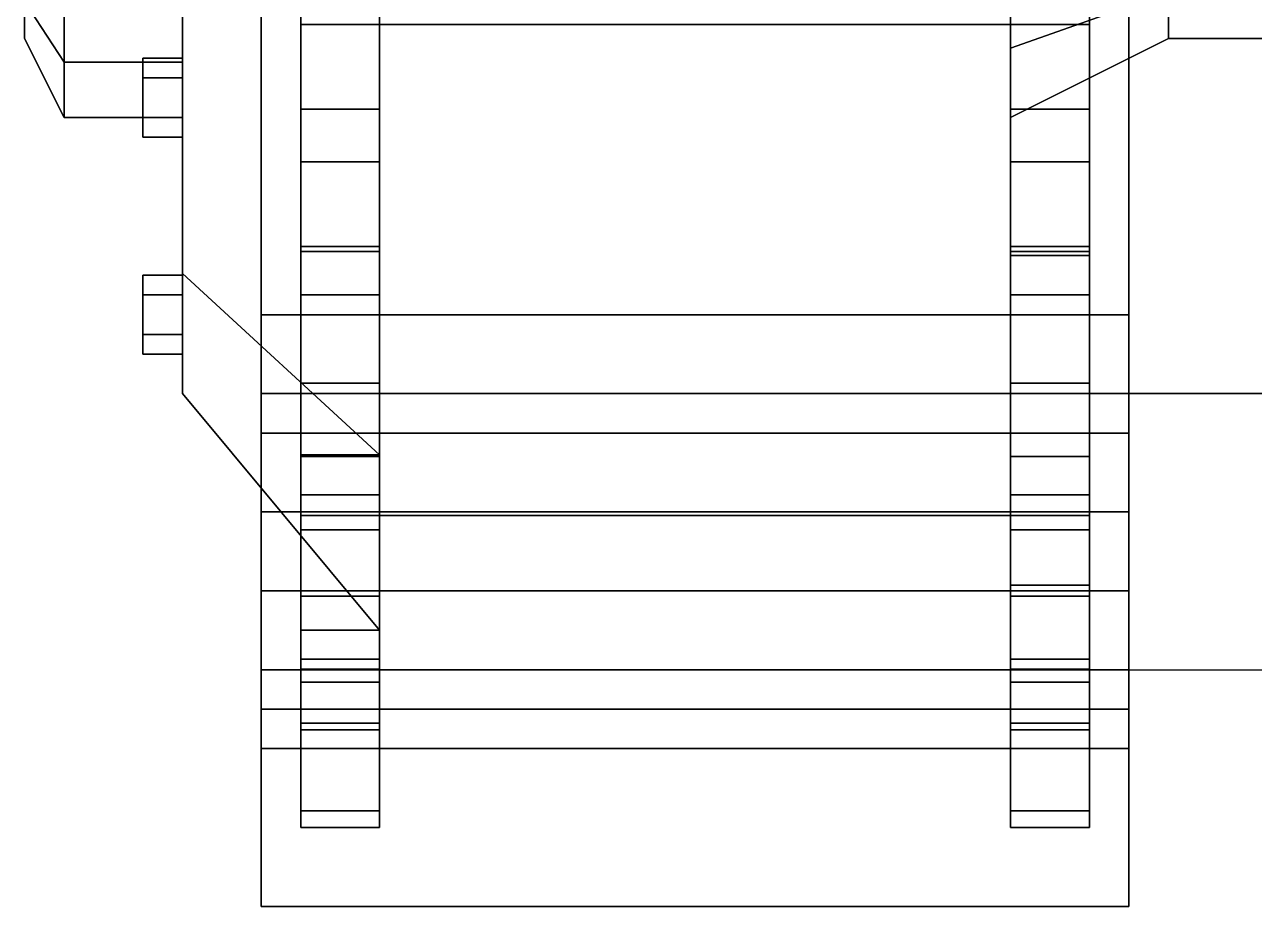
# Model space of a CAD drawing. Header units: millimetres. Extents: x -0.8 to 1, y -2.1 to 9.2.
# Drawn here: x -0.82 to -0.5082, y -2.06 to -1.8365 of the extents above; entities that cross this region are included whole.
import ezdxf

# ---------------------------------------------------------------- set-up
doc = ezdxf.new("R2010")
doc.units = ezdxf.units.MM
for name, color, linetype in [('fenders', 6, 'Continuous'), ('tracks', 3, 'Continuous'), ('wheels', 2, 'Continuous')]:
    doc.layers.add(name, color=color, linetype=linetype)

msp = doc.modelspace()

# ---------------------------------------------------------------- linework, layer by layer
for points in [[(-0.57, -1.8, 0.56), (-0.57, -1.84243, 0.54243), (-0.53, -1.82828, 0.52828), (-0.53, -1.8, 0.54)], [(-0.57, -1.84243, 0.45757), (-0.57, -1.8, 0.44), (-0.53, -1.8, 0.46), (-0.53, -1.82828, 0.47172)], [(-0.57, -1.84243, 0.54243), (-0.57, -1.86, 0.5), (-0.53, -1.84, 0.5), (-0.53, -1.82828, 0.52828)], [(-0.57, -1.86, 0.5), (-0.57, -1.84243, 0.45757), (-0.53, -1.82828, 0.47172), (-0.53, -1.84, 0.5)], [(-0.53, -1.82828, 0.52828), (-0.53, -1.84, 0.5), (-0.19, -1.84, 0.5), (-0.19, -1.82828, 0.52828)], [(-0.53, -1.84, 0.5), (-0.53, -1.82828, 0.47172), (-0.19, -1.82828, 0.47172), (-0.19, -1.84, 0.5)]]:
    msp.add_3dface(points)
at = {"layer": 'fenders'}
for points in [[(-0.76, -1.81, 0.75), (-0.76, -1.93, 0.74), (-0.76, -1.93, 0.77), (-0.76, -1.81, 0.78)], [(-0.76, -1.81, 0.78), (-0.76, -1.93, 0.77), (-0.5, -1.93, 0.77), (-0.5, -1.81, 0.78)], [(-0.76, -1.93, 0.77), (-0.76, -2, 0.72), (-0.5, -2, 0.72), (-0.5, -1.93, 0.77)], [(-0.76, -1.93, 0.74), (-0.76, -1.99, 0.69), (-0.76, -2, 0.72), (-0.76, -1.93, 0.77)]]:
    msp.add_3dface(points, dxfattribs=at)
at = {"layer": 'tracks'}
for points in [[(-0.54, -1.42, 0.02), (-0.54, -1.94, 0.29), (-0.76, -1.94, 0.29), (-0.76, -1.42, 0.02)], [(-0.76, -1.42, 0.02), (-0.76, -1.94, 0.29), (-0.76, -1.91, 0.31), (-0.76, -1.42, 0.05)], [(-0.76, -1.42, 0.05), (-0.76, -1.91, 0.31), (-0.54, -1.91, 0.31), (-0.54, -1.42, 0.05)], [(-0.54, -1.91, 0.31), (-0.54, -1.94, 0.29), (-0.54, -1.42, 0.02), (-0.54, -1.42, 0.05)], [(-0.76, -1.93, 0.72), (-0.76, -1.83, 0.76), (-0.76, -1.82, 0.73), (-0.76, -1.91, 0.69)], [(-0.76, -1.91, 0.69), (-0.76, -1.82, 0.73), (-0.54, -1.82, 0.73), (-0.54, -1.91, 0.69)], [(-0.54, -1.82, 0.73), (-0.54, -1.83, 0.76), (-0.54, -1.93, 0.72), (-0.54, -1.91, 0.69)], [(-0.54, -1.93, 0.72), (-0.54, -1.83, 0.76), (-0.76, -1.83, 0.76), (-0.76, -1.93, 0.72)], [(-0.76, -1.94, 0.29), (-0.76, -2, 0.34), (-0.76, -1.96, 0.35), (-0.76, -1.91, 0.31)], [(-0.76, -1.91, 0.31), (-0.76, -1.96, 0.35), (-0.54, -1.96, 0.35), (-0.54, -1.91, 0.31)], [(-0.76, -2.01, 0.65), (-0.76, -1.93, 0.72), (-0.76, -1.91, 0.69), (-0.76, -1.98, 0.63)], [(-0.76, -1.98, 0.63), (-0.76, -1.91, 0.69), (-0.54, -1.91, 0.69), (-0.54, -1.98, 0.63)], [(-0.54, -1.96, 0.35), (-0.54, -2, 0.34), (-0.54, -1.94, 0.29), (-0.54, -1.91, 0.31)], [(-0.54, -1.91, 0.69), (-0.54, -1.93, 0.72), (-0.54, -2.01, 0.65), (-0.54, -1.98, 0.63)], [(-0.54, -2.01, 0.65), (-0.54, -1.93, 0.72), (-0.76, -1.93, 0.72), (-0.76, -2.01, 0.65)], [(-0.54, -1.94, 0.29), (-0.54, -2, 0.34), (-0.76, -2, 0.34), (-0.76, -1.94, 0.29)], [(-0.76, -2, 0.34), (-0.76, -2.06, 0.44), (-0.76, -2.02, 0.45), (-0.76, -1.96, 0.35)], [(-0.76, -1.96, 0.35), (-0.76, -2.02, 0.45), (-0.54, -2.02, 0.45), (-0.54, -1.96, 0.35)], [(-0.54, -2.02, 0.45), (-0.54, -2.06, 0.44), (-0.54, -2, 0.34), (-0.54, -1.96, 0.35)], [(-0.76, -2.06, 0.54), (-0.76, -2.01, 0.65), (-0.76, -1.98, 0.63), (-0.76, -2.02, 0.54)], [(-0.76, -2.02, 0.54), (-0.76, -1.98, 0.63), (-0.54, -1.98, 0.63), (-0.54, -2.02, 0.54)], [(-0.54, -1.98, 0.63), (-0.54, -2.01, 0.65), (-0.54, -2.06, 0.54), (-0.54, -2.02, 0.54)], [(-0.54, -2, 0.34), (-0.54, -2.06, 0.44), (-0.76, -2.06, 0.44), (-0.76, -2, 0.34)], [(-0.54, -2.06, 0.54), (-0.54, -2.01, 0.65), (-0.76, -2.01, 0.65), (-0.76, -2.06, 0.54)], [(-0.76, -2.02, 0.45), (-0.76, -2.02, 0.54), (-0.54, -2.02, 0.54), (-0.54, -2.02, 0.45)], [(-0.76, -2.06, 0.44), (-0.76, -2.06, 0.54), (-0.76, -2.02, 0.54), (-0.76, -2.02, 0.45)], [(-0.54, -2.02, 0.54), (-0.54, -2.06, 0.54), (-0.54, -2.06, 0.44), (-0.54, -2.02, 0.45)], [(-0.54, -2.06, 0.44), (-0.54, -2.06, 0.54), (-0.76, -2.06, 0.54), (-0.76, -2.06, 0.44)]]:
    msp.add_3dface(points, dxfattribs=at)
at = {"layer": 'wheels'}
for points in [[(-0.57, -1.97854, 0.43502), (-0.57, -1.61, 0.5), (-0.57, -1.65445, 0.62213), (-0.57, -1.97854, 0.56498)], [(-0.57, -1.895, 0.33546), (-0.57, -1.65445, 0.37787), (-0.57, -1.61, 0.5), (-0.57, -1.97854, 0.43502)], [(-0.57, -1.97854, 0.56498), (-0.57, -1.65445, 0.62213), (-0.57, -1.76701, 0.68711), (-0.57, -1.895, 0.66454)], [(-0.57, -1.76701, 0.31289), (-0.57, -1.76701, 0.31289), (-0.57, -1.65445, 0.37787), (-0.57, -1.895, 0.33546)], [(-0.57, -1.76353, 0.29319), (-0.57, -1.76353, 0.29319), (-0.57, -1.83647, 0.29319), (-0.57, -1.695, 0.31813)], [(-0.78, -1.82257, 0.62803), (-0.78, -1.75, 0.60392), (-0.78, -1.755, 0.59526), (-0.78, -1.85, 0.60392)], [(-0.78, -1.755, 0.59526), (-0.78, -1.75, 0.5866), (-0.78, -1.845, 0.59526), (-0.78, -1.85, 0.60392)], [(-0.78, -1.75, 0.5866), (-0.78, -1.81042, 0.55909), (-0.78, -1.85, 0.5866), (-0.78, -1.845, 0.59526)], [(-0.78, -1.845, 0.40474), (-0.78, -1.81042, 0.44091), (-0.78, -1.77, 0.44804), (-0.78, -1.75, 0.4134)], [(-0.78, -1.85, 0.39608), (-0.78, -1.845, 0.40474), (-0.78, -1.75, 0.4134), (-0.78, -1.755, 0.40474)], [(-0.78, -1.82257, 0.37197), (-0.78, -1.85, 0.39608), (-0.78, -1.755, 0.40474), (-0.78, -1.75, 0.39608)], [(-0.55, -1.83647, 0.29319), (-0.55, -1.76353, 0.29319), (-0.55, -1.76701, 0.31289), (-0.55, -1.895, 0.33546)], [(-0.57, -1.76701, 0.31289), (-0.57, -1.895, 0.33546), (-0.55, -1.895, 0.33546), (-0.55, -1.76701, 0.31289)], [(-0.57, -1.895, 0.66454), (-0.57, -1.76701, 0.68711), (-0.55, -1.76701, 0.68711), (-0.55, -1.895, 0.66454)], [(-0.55, -1.83647, 0.70681), (-0.55, -1.905, 0.68187), (-0.55, -1.895, 0.66454), (-0.55, -1.76701, 0.68711)], [(-0.82, -1.83064, 0.52571), (-0.82, -1.78, 0.46536), (-0.82, -1.80695, 0.46061), (-0.82, -1.84, 0.5)], [(-0.81, -1.84596, 0.53857), (-0.81, -1.81042, 0.55909), (-0.82, -1.80695, 0.53939), (-0.82, -1.83064, 0.52571)], [(-0.81, -1.81042, 0.44091), (-0.81, -1.84596, 0.46143), (-0.82, -1.83064, 0.47429), (-0.82, -1.80695, 0.46061)], [(-0.82, -1.84, 0.5), (-0.82, -1.80695, 0.46061), (-0.82, -1.83064, 0.47429)], [(-0.78, -1.84596, 0.53857), (-0.78, -1.81042, 0.55909), (-0.81, -1.81042, 0.55909), (-0.81, -1.84596, 0.53857)], [(-0.78, -1.81042, 0.44091), (-0.78, -1.84596, 0.46143), (-0.81, -1.84596, 0.46143), (-0.81, -1.81042, 0.44091)], [(-0.78, -1.81042, 0.55909), (-0.78, -1.84596, 0.53857), (-0.78, -1.86, 0.5866), (-0.78, -1.85, 0.5866)], [(-0.78, -1.84596, 0.46143), (-0.78, -1.81042, 0.44091), (-0.78, -1.845, 0.40474), (-0.78, -1.85, 0.4134)], [(-0.73, -1.94555, 0.62213), (-0.73, -1.83299, 0.68711), (-0.78, -1.82257, 0.62803), (-0.78, -1.89959, 0.58356)], [(-0.78, -1.82257, 0.62803), (-0.78, -1.82257, 0.62803), (-0.78, -1.85, 0.60392), (-0.78, -1.86, 0.60392)], [(-0.78, -1.82257, 0.62803), (-0.78, -1.82257, 0.62803), (-0.78, -1.86, 0.60392), (-0.78, -1.89959, 0.58356)], [(-0.73, -1.83299, 0.31289), (-0.73, -1.94555, 0.37787), (-0.78, -1.89959, 0.41644), (-0.78, -1.82257, 0.37197)], [(-0.78, -1.82257, 0.37197), (-0.78, -1.82257, 0.37197), (-0.78, -1.86, 0.39608), (-0.78, -1.85, 0.39608)], [(-0.78, -1.89959, 0.41644), (-0.78, -1.89959, 0.41644), (-0.78, -1.86, 0.39608), (-0.78, -1.82257, 0.37197)], [(-0.81, -1.86, 0.5), (-0.81, -1.84596, 0.53857), (-0.82, -1.83064, 0.52571), (-0.82, -1.84, 0.5)], [(-0.81, -1.84596, 0.46143), (-0.81, -1.86, 0.5), (-0.82, -1.84, 0.5), (-0.82, -1.83064, 0.47429)], [(-0.75, -1.905, 0.31813), (-0.75, -1.96087, 0.36501), (-0.75, -1.94555, 0.37787), (-0.75, -1.83299, 0.31289)], [(-0.75, -1.83647, 0.29319), (-0.75, -1.905, 0.31813), (-0.75, -1.83299, 0.31289)], [(-0.73, -1.94555, 0.37787), (-0.73, -1.83299, 0.31289), (-0.75, -1.83299, 0.31289), (-0.75, -1.94555, 0.37787)], [(-0.75, -1.905, 0.68187), (-0.75, -1.83647, 0.70681), (-0.75, -1.83299, 0.68711), (-0.75, -1.94555, 0.62213)], [(-0.73, -1.83299, 0.68711), (-0.73, -1.94555, 0.62213), (-0.75, -1.94555, 0.62213), (-0.75, -1.83299, 0.68711)], [(-0.75, -1.8579, 0.28682), (-0.75, -1.89268, 0.29947), (-0.75, -1.905, 0.31813), (-0.75, -1.83647, 0.29319)], [(-0.75, -1.8579, 0.28682), (-0.75, -1.89268, 0.29947), (-0.75, -1.905, 0.31813), (-0.75, -1.83647, 0.29319)], [(-0.73, -1.83647, 0.29319), (-0.73, -1.8579, 0.28682), (-0.75, -1.8579, 0.28682), (-0.75, -1.83647, 0.29319)], [(-0.73, -1.83647, 0.29319), (-0.73, -1.8579, 0.28682), (-0.75, -1.8579, 0.28682), (-0.75, -1.83647, 0.29319)], [(-0.75, -1.89268, 0.70053), (-0.75, -1.8579, 0.71318), (-0.75, -1.83647, 0.70681), (-0.75, -1.905, 0.68187)], [(-0.75, -1.89268, 0.70053), (-0.75, -1.8579, 0.71318), (-0.75, -1.83647, 0.70681), (-0.75, -1.905, 0.68187)], [(-0.73, -1.8579, 0.71318), (-0.73, -1.83647, 0.70681), (-0.75, -1.83647, 0.70681), (-0.75, -1.8579, 0.71318)], [(-0.73, -1.8579, 0.71318), (-0.73, -1.83647, 0.70681), (-0.75, -1.83647, 0.70681), (-0.75, -1.8579, 0.71318)], [(-0.73, -1.905, 0.31813), (-0.73, -1.905, 0.31813), (-0.73, -1.83647, 0.29319), (-0.73, -1.96087, 0.36501)], [(-0.73, -1.89268, 0.29947), (-0.73, -1.8579, 0.28682), (-0.73, -1.83647, 0.29319), (-0.73, -1.905, 0.31813)], [(-0.73, -1.905, 0.68187), (-0.73, -1.905, 0.68187), (-0.73, -1.96087, 0.63499), (-0.73, -1.83647, 0.70681)], [(-0.73, -1.8579, 0.71318), (-0.73, -1.89268, 0.70053), (-0.73, -1.905, 0.68187), (-0.73, -1.83647, 0.70681)], [(-0.57, -1.96087, 0.63499), (-0.57, -1.83647, 0.70681), (-0.73, -1.83647, 0.70681), (-0.73, -1.96087, 0.63499)], [(-0.57, -1.83647, 0.29319), (-0.57, -1.96087, 0.36501), (-0.73, -1.96087, 0.36501), (-0.73, -1.83647, 0.29319)], [(-0.57, -1.8579, 0.28682), (-0.57, -1.83647, 0.29319), (-0.55, -1.83647, 0.29319), (-0.55, -1.8579, 0.28682)], [(-0.57, -1.8579, 0.28682), (-0.57, -1.83647, 0.29319), (-0.55, -1.83647, 0.29319), (-0.55, -1.8579, 0.28682)], [(-0.57, -1.8579, 0.28682), (-0.57, -1.89268, 0.29947), (-0.57, -1.905, 0.31813), (-0.57, -1.83647, 0.29319)], [(-0.57, -1.83647, 0.70681), (-0.57, -1.8579, 0.71318), (-0.55, -1.8579, 0.71318), (-0.55, -1.83647, 0.70681)], [(-0.57, -1.83647, 0.70681), (-0.57, -1.8579, 0.71318), (-0.55, -1.8579, 0.71318), (-0.55, -1.83647, 0.70681)], [(-0.57, -1.89268, 0.70053), (-0.57, -1.8579, 0.71318), (-0.57, -1.83647, 0.70681), (-0.57, -1.905, 0.68187)], [(-0.57, -1.905, 0.31813), (-0.57, -1.905, 0.31813), (-0.57, -1.96087, 0.36501), (-0.57, -1.83647, 0.29319)], [(-0.57, -1.905, 0.68187), (-0.57, -1.905, 0.68187), (-0.57, -1.83647, 0.70681), (-0.57, -1.96087, 0.63499)], [(-0.55, -1.89268, 0.29947), (-0.55, -1.8579, 0.28682), (-0.55, -1.83647, 0.29319), (-0.55, -1.905, 0.31813)], [(-0.55, -1.89268, 0.29947), (-0.55, -1.8579, 0.28682), (-0.55, -1.83647, 0.29319), (-0.55, -1.905, 0.31813)], [(-0.55, -1.905, 0.31813), (-0.55, -1.83647, 0.29319), (-0.55, -1.895, 0.33546)], [(-0.55, -1.8579, 0.71318), (-0.55, -1.89268, 0.70053), (-0.55, -1.905, 0.68187), (-0.55, -1.83647, 0.70681)], [(-0.55, -1.8579, 0.71318), (-0.55, -1.89268, 0.70053), (-0.55, -1.905, 0.68187), (-0.55, -1.83647, 0.70681)], [(-0.79, -1.85, 0.5866), (-0.79, -1.86, 0.60392), (-0.79, -1.85, 0.60392), (-0.79, -1.845, 0.59526)], [(-0.78, -1.845, 0.59526), (-0.78, -1.85, 0.5866), (-0.79, -1.85, 0.5866), (-0.79, -1.845, 0.59526)], [(-0.78, -1.85, 0.60392), (-0.78, -1.845, 0.59526), (-0.79, -1.845, 0.59526), (-0.79, -1.85, 0.60392)], [(-0.79, -1.845, 0.40474), (-0.79, -1.85, 0.39608), (-0.79, -1.86, 0.39608), (-0.79, -1.85, 0.4134)], [(-0.78, -1.845, 0.40474), (-0.78, -1.85, 0.39608), (-0.79, -1.85, 0.39608), (-0.79, -1.845, 0.40474)], [(-0.78, -1.85, 0.4134), (-0.78, -1.845, 0.40474), (-0.79, -1.845, 0.40474), (-0.79, -1.85, 0.4134)], [(-0.78, -1.86, 0.5), (-0.78, -1.84596, 0.53857), (-0.81, -1.84596, 0.53857), (-0.81, -1.86, 0.5)], [(-0.78, -1.84596, 0.46143), (-0.78, -1.86, 0.5), (-0.81, -1.86, 0.5), (-0.81, -1.84596, 0.46143)], [(-0.78, -1.86, 0.5866), (-0.78, -1.84596, 0.53857), (-0.78, -1.86, 0.5), (-0.78, -1.9, 0.5)], [(-0.78, -1.9, 0.5), (-0.78, -1.86, 0.5), (-0.78, -1.84596, 0.46143)], [(-0.78, -1.9, 0.5), (-0.78, -1.84596, 0.46143), (-0.78, -1.85, 0.4134), (-0.78, -1.86, 0.4134)], [(-0.79, -1.86, 0.5866), (-0.79, -1.865, 0.59526), (-0.79, -1.86, 0.60392), (-0.79, -1.85, 0.5866)], [(-0.78, -1.85, 0.5866), (-0.78, -1.86, 0.5866), (-0.79, -1.86, 0.5866), (-0.79, -1.85, 0.5866)], [(-0.78, -1.86, 0.60392), (-0.78, -1.85, 0.60392), (-0.79, -1.85, 0.60392), (-0.79, -1.86, 0.60392)], [(-0.79, -1.85, 0.4134), (-0.79, -1.86, 0.39608), (-0.79, -1.865, 0.40474), (-0.79, -1.86, 0.4134)], [(-0.78, -1.85, 0.39608), (-0.78, -1.86, 0.39608), (-0.79, -1.86, 0.39608), (-0.79, -1.85, 0.39608)], [(-0.78, -1.86, 0.4134), (-0.78, -1.85, 0.4134), (-0.79, -1.85, 0.4134), (-0.79, -1.86, 0.4134)], [(-0.75, -1.87122, 0.26886), (-0.75, -1.89402, 0.27715), (-0.75, -1.89268, 0.29947), (-0.75, -1.8579, 0.28682)], [(-0.75, -1.87122, 0.26886), (-0.75, -1.89402, 0.27715), (-0.75, -1.89268, 0.29947), (-0.75, -1.8579, 0.28682)], [(-0.73, -1.8579, 0.28682), (-0.73, -1.87122, 0.26886), (-0.75, -1.87122, 0.26886), (-0.75, -1.8579, 0.28682)], [(-0.73, -1.8579, 0.28682), (-0.73, -1.87122, 0.26886), (-0.75, -1.87122, 0.26886), (-0.75, -1.8579, 0.28682)], [(-0.75, -1.89402, 0.72285), (-0.75, -1.87122, 0.73114), (-0.75, -1.8579, 0.71318), (-0.75, -1.89268, 0.70053)], [(-0.75, -1.89402, 0.72285), (-0.75, -1.87122, 0.73114), (-0.75, -1.8579, 0.71318), (-0.75, -1.89268, 0.70053)], [(-0.73, -1.87122, 0.73114), (-0.73, -1.8579, 0.71318), (-0.75, -1.8579, 0.71318), (-0.75, -1.87122, 0.73114)], [(-0.73, -1.87122, 0.73114), (-0.73, -1.8579, 0.71318), (-0.75, -1.8579, 0.71318), (-0.75, -1.87122, 0.73114)], [(-0.73, -1.89402, 0.27715), (-0.73, -1.87122, 0.26886), (-0.73, -1.8579, 0.28682), (-0.73, -1.89268, 0.29947)], [(-0.73, -1.87122, 0.73114), (-0.73, -1.89402, 0.72285), (-0.73, -1.89268, 0.70053), (-0.73, -1.8579, 0.71318)], [(-0.57, -1.87122, 0.26886), (-0.57, -1.8579, 0.28682), (-0.55, -1.8579, 0.28682), (-0.55, -1.87122, 0.26886)], [(-0.57, -1.87122, 0.26886), (-0.57, -1.8579, 0.28682), (-0.55, -1.8579, 0.28682), (-0.55, -1.87122, 0.26886)], [(-0.57, -1.87122, 0.26886), (-0.57, -1.89402, 0.27715), (-0.57, -1.89268, 0.29947), (-0.57, -1.8579, 0.28682)], [(-0.57, -1.8579, 0.71318), (-0.57, -1.87122, 0.73114), (-0.55, -1.87122, 0.73114), (-0.55, -1.8579, 0.71318)], [(-0.57, -1.8579, 0.71318), (-0.57, -1.87122, 0.73114), (-0.55, -1.87122, 0.73114), (-0.55, -1.8579, 0.71318)], [(-0.57, -1.89402, 0.72285), (-0.57, -1.87122, 0.73114), (-0.57, -1.8579, 0.71318), (-0.57, -1.89268, 0.70053)], [(-0.55, -1.89402, 0.27715), (-0.55, -1.87122, 0.26886), (-0.55, -1.8579, 0.28682), (-0.55, -1.89268, 0.29947)], [(-0.55, -1.89402, 0.27715), (-0.55, -1.87122, 0.26886), (-0.55, -1.8579, 0.28682), (-0.55, -1.89268, 0.29947)], [(-0.55, -1.87122, 0.73114), (-0.55, -1.89402, 0.72285), (-0.55, -1.89268, 0.70053), (-0.55, -1.8579, 0.71318)], [(-0.55, -1.87122, 0.73114), (-0.55, -1.89402, 0.72285), (-0.55, -1.89268, 0.70053), (-0.55, -1.8579, 0.71318)], [(-0.78, -1.865, 0.59526), (-0.78, -1.86, 0.60392), (-0.79, -1.86, 0.60392), (-0.79, -1.865, 0.59526)], [(-0.78, -1.86, 0.5866), (-0.78, -1.865, 0.59526), (-0.79, -1.865, 0.59526), (-0.79, -1.86, 0.5866)], [(-0.78, -1.865, 0.40474), (-0.78, -1.86, 0.4134), (-0.79, -1.86, 0.4134), (-0.79, -1.865, 0.40474)], [(-0.78, -1.86, 0.39608), (-0.78, -1.865, 0.40474), (-0.79, -1.865, 0.40474), (-0.79, -1.86, 0.39608)], [(-0.78, -1.89959, 0.58356), (-0.78, -1.89959, 0.58356), (-0.78, -1.86, 0.60392), (-0.78, -1.865, 0.59526)], [(-0.78, -1.865, 0.59526), (-0.78, -1.86, 0.5866), (-0.78, -1.9, 0.5), (-0.78, -1.905, 0.50866)], [(-0.78, -1.905, 0.49134), (-0.78, -1.9, 0.5), (-0.78, -1.86, 0.4134), (-0.78, -1.865, 0.40474)], [(-0.78, -1.89959, 0.41644), (-0.78, -1.89959, 0.41644), (-0.78, -1.865, 0.40474), (-0.78, -1.86, 0.39608)], [(-0.78, -1.89959, 0.58356), (-0.78, -1.865, 0.59526), (-0.78, -1.905, 0.50866), (-0.78, -1.915, 0.50866)], [(-0.78, -1.89959, 0.41644), (-0.78, -1.915, 0.49134), (-0.78, -1.905, 0.49134), (-0.78, -1.865, 0.40474)], [(-0.73, -1.87122, 0.26886), (-0.73, -1.89402, 0.27715), (-0.75, -1.89402, 0.27715), (-0.75, -1.87122, 0.26886)], [(-0.73, -1.87122, 0.26886), (-0.73, -1.89402, 0.27715), (-0.75, -1.89402, 0.27715), (-0.75, -1.87122, 0.26886)], [(-0.73, -1.89402, 0.72285), (-0.73, -1.87122, 0.73114), (-0.75, -1.87122, 0.73114), (-0.75, -1.89402, 0.72285)], [(-0.73, -1.89402, 0.72285), (-0.73, -1.87122, 0.73114), (-0.75, -1.87122, 0.73114), (-0.75, -1.89402, 0.72285)], [(-0.57, -1.89402, 0.27715), (-0.57, -1.87122, 0.26886), (-0.55, -1.87122, 0.26886), (-0.55, -1.89402, 0.27715)], [(-0.57, -1.89402, 0.27715), (-0.57, -1.87122, 0.26886), (-0.55, -1.87122, 0.26886), (-0.55, -1.89402, 0.27715)], [(-0.57, -1.87122, 0.73114), (-0.57, -1.89402, 0.72285), (-0.55, -1.89402, 0.72285), (-0.55, -1.87122, 0.73114)], [(-0.57, -1.87122, 0.73114), (-0.57, -1.89402, 0.72285), (-0.55, -1.89402, 0.72285), (-0.55, -1.87122, 0.73114)], [(-0.73, -1.89268, 0.29947), (-0.73, -1.905, 0.31813), (-0.75, -1.905, 0.31813), (-0.75, -1.89268, 0.29947)], [(-0.73, -1.89402, 0.27715), (-0.73, -1.89268, 0.29947), (-0.75, -1.89268, 0.29947), (-0.75, -1.89402, 0.27715)], [(-0.73, -1.89268, 0.29947), (-0.73, -1.905, 0.31813), (-0.75, -1.905, 0.31813), (-0.75, -1.89268, 0.29947)], [(-0.73, -1.89402, 0.27715), (-0.73, -1.89268, 0.29947), (-0.75, -1.89268, 0.29947), (-0.75, -1.89402, 0.27715)], [(-0.73, -1.89268, 0.70053), (-0.73, -1.89402, 0.72285), (-0.75, -1.89402, 0.72285), (-0.75, -1.89268, 0.70053)], [(-0.73, -1.905, 0.68187), (-0.73, -1.89268, 0.70053), (-0.75, -1.89268, 0.70053), (-0.75, -1.905, 0.68187)], [(-0.73, -1.89268, 0.70053), (-0.73, -1.89402, 0.72285), (-0.75, -1.89402, 0.72285), (-0.75, -1.89268, 0.70053)], [(-0.73, -1.905, 0.68187), (-0.73, -1.89268, 0.70053), (-0.75, -1.89268, 0.70053), (-0.75, -1.905, 0.68187)], [(-0.57, -1.905, 0.31813), (-0.57, -1.89268, 0.29947), (-0.55, -1.89268, 0.29947), (-0.55, -1.905, 0.31813)], [(-0.57, -1.89268, 0.29947), (-0.57, -1.89402, 0.27715), (-0.55, -1.89402, 0.27715), (-0.55, -1.89268, 0.29947)], [(-0.57, -1.905, 0.31813), (-0.57, -1.89268, 0.29947), (-0.55, -1.89268, 0.29947), (-0.55, -1.905, 0.31813)], [(-0.57, -1.89268, 0.29947), (-0.57, -1.89402, 0.27715), (-0.55, -1.89402, 0.27715), (-0.55, -1.89268, 0.29947)], [(-0.57, -1.89268, 0.70053), (-0.57, -1.905, 0.68187), (-0.55, -1.905, 0.68187), (-0.55, -1.89268, 0.70053)], [(-0.57, -1.89402, 0.72285), (-0.57, -1.89268, 0.70053), (-0.55, -1.89268, 0.70053), (-0.55, -1.89402, 0.72285)], [(-0.57, -1.89402, 0.72285), (-0.57, -1.89268, 0.70053), (-0.55, -1.89268, 0.70053), (-0.55, -1.89402, 0.72285)], [(-0.57, -1.89268, 0.70053), (-0.57, -1.905, 0.68187), (-0.55, -1.905, 0.68187), (-0.55, -1.89268, 0.70053)], [(-0.57, -1.97854, 0.56498), (-0.57, -1.895, 0.66454), (-0.55, -1.895, 0.66454), (-0.55, -1.97854, 0.56498)], [(-0.57, -1.895, 0.33546), (-0.57, -1.97854, 0.43502), (-0.55, -1.97854, 0.43502), (-0.55, -1.895, 0.33546)], [(-0.55, -1.96087, 0.63499), (-0.55, -1.99734, 0.57182), (-0.55, -1.97854, 0.56498), (-0.55, -1.895, 0.66454)], [(-0.55, -1.96087, 0.36501), (-0.55, -1.905, 0.31813), (-0.55, -1.895, 0.33546), (-0.55, -1.97854, 0.43502)], [(-0.55, -1.905, 0.68187), (-0.55, -1.96087, 0.63499), (-0.55, -1.895, 0.66454)], [(-0.78, -1.905, 0.50866), (-0.78, -1.9, 0.5), (-0.79, -1.9, 0.5), (-0.79, -1.905, 0.50866)], [(-0.78, -1.9, 0.5), (-0.78, -1.905, 0.49134), (-0.79, -1.905, 0.49134), (-0.79, -1.9, 0.5)], [(-0.79, -1.905, 0.49134), (-0.79, -1.915, 0.49134), (-0.79, -1.92, 0.5), (-0.79, -1.9, 0.5)], [(-0.79, -1.9, 0.5), (-0.79, -1.92, 0.5), (-0.79, -1.915, 0.50866), (-0.79, -1.905, 0.50866)], [(-0.73, -1.99, 0.5), (-0.73, -1.94555, 0.62213), (-0.78, -1.89959, 0.58356), (-0.78, -1.93, 0.5)], [(-0.73, -1.94555, 0.37787), (-0.73, -1.99, 0.5), (-0.78, -1.93, 0.5), (-0.78, -1.89959, 0.41644)], [(-0.78, -1.93, 0.5), (-0.78, -1.89959, 0.58356), (-0.78, -1.915, 0.50866), (-0.78, -1.92, 0.5)], [(-0.78, -1.89959, 0.41644), (-0.78, -1.93, 0.5), (-0.78, -1.92, 0.5), (-0.78, -1.915, 0.49134)], [(-0.78, -1.915, 0.50866), (-0.78, -1.905, 0.50866), (-0.79, -1.905, 0.50866), (-0.79, -1.915, 0.50866)], [(-0.78, -1.905, 0.49134), (-0.78, -1.915, 0.49134), (-0.79, -1.915, 0.49134), (-0.79, -1.905, 0.49134)], [(-0.75, -1.92732, 0.31947), (-0.75, -1.95567, 0.34327), (-0.75, -1.96087, 0.36501), (-0.75, -1.905, 0.31813)], [(-0.75, -1.92732, 0.31947), (-0.75, -1.95567, 0.34327), (-0.75, -1.96087, 0.36501), (-0.75, -1.905, 0.31813)], [(-0.73, -1.905, 0.31813), (-0.73, -1.92732, 0.31947), (-0.75, -1.92732, 0.31947), (-0.75, -1.905, 0.31813)], [(-0.73, -1.905, 0.31813), (-0.73, -1.92732, 0.31947), (-0.75, -1.92732, 0.31947), (-0.75, -1.905, 0.31813)], [(-0.75, -1.96087, 0.63499), (-0.75, -1.905, 0.68187), (-0.75, -1.94555, 0.62213)], [(-0.75, -1.95567, 0.65673), (-0.75, -1.92732, 0.68053), (-0.75, -1.905, 0.68187), (-0.75, -1.96087, 0.63499)], [(-0.75, -1.95567, 0.65673), (-0.75, -1.92732, 0.68053), (-0.75, -1.905, 0.68187), (-0.75, -1.96087, 0.63499)], [(-0.73, -1.92732, 0.68053), (-0.73, -1.905, 0.68187), (-0.75, -1.905, 0.68187), (-0.75, -1.92732, 0.68053)], [(-0.73, -1.92732, 0.68053), (-0.73, -1.905, 0.68187), (-0.75, -1.905, 0.68187), (-0.75, -1.92732, 0.68053)], [(-0.73, -1.95567, 0.34327), (-0.73, -1.92732, 0.31947), (-0.73, -1.905, 0.31813), (-0.73, -1.96087, 0.36501)], [(-0.73, -1.92732, 0.68053), (-0.73, -1.95567, 0.65673), (-0.73, -1.96087, 0.63499), (-0.73, -1.905, 0.68187)], [(-0.57, -1.92732, 0.31947), (-0.57, -1.905, 0.31813), (-0.55, -1.905, 0.31813), (-0.55, -1.92732, 0.31947)], [(-0.57, -1.92732, 0.31947), (-0.57, -1.905, 0.31813), (-0.55, -1.905, 0.31813), (-0.55, -1.92732, 0.31947)], [(-0.57, -1.92732, 0.31947), (-0.57, -1.95567, 0.34327), (-0.57, -1.96087, 0.36501), (-0.57, -1.905, 0.31813)], [(-0.57, -1.905, 0.68187), (-0.57, -1.92732, 0.68053), (-0.55, -1.92732, 0.68053), (-0.55, -1.905, 0.68187)], [(-0.57, -1.905, 0.68187), (-0.57, -1.92732, 0.68053), (-0.55, -1.92732, 0.68053), (-0.55, -1.905, 0.68187)], [(-0.57, -1.95567, 0.65673), (-0.57, -1.92732, 0.68053), (-0.57, -1.905, 0.68187), (-0.57, -1.96087, 0.63499)], [(-0.55, -1.95567, 0.34327), (-0.55, -1.92732, 0.31947), (-0.55, -1.905, 0.31813), (-0.55, -1.96087, 0.36501)], [(-0.55, -1.95567, 0.34327), (-0.55, -1.92732, 0.31947), (-0.55, -1.905, 0.31813), (-0.55, -1.96087, 0.36501)], [(-0.55, -1.92732, 0.68053), (-0.55, -1.95567, 0.65673), (-0.55, -1.96087, 0.63499), (-0.55, -1.905, 0.68187)], [(-0.55, -1.92732, 0.68053), (-0.55, -1.95567, 0.65673), (-0.55, -1.96087, 0.63499), (-0.55, -1.905, 0.68187)], [(-0.78, -1.92, 0.5), (-0.78, -1.915, 0.50866), (-0.79, -1.915, 0.50866), (-0.79, -1.92, 0.5)], [(-0.78, -1.915, 0.49134), (-0.78, -1.92, 0.5), (-0.79, -1.92, 0.5), (-0.79, -1.915, 0.49134)], [(-0.75, -1.94598, 0.30715), (-0.75, -1.96457, 0.32275), (-0.75, -1.95567, 0.34327), (-0.75, -1.92732, 0.31947)], [(-0.75, -1.94598, 0.30715), (-0.75, -1.96457, 0.32275), (-0.75, -1.95567, 0.34327), (-0.75, -1.92732, 0.31947)], [(-0.73, -1.92732, 0.31947), (-0.73, -1.94598, 0.30715), (-0.75, -1.94598, 0.30715), (-0.75, -1.92732, 0.31947)], [(-0.73, -1.92732, 0.31947), (-0.73, -1.94598, 0.30715), (-0.75, -1.94598, 0.30715), (-0.75, -1.92732, 0.31947)], [(-0.75, -1.96457, 0.67725), (-0.75, -1.94598, 0.69285), (-0.75, -1.92732, 0.68053), (-0.75, -1.95567, 0.65673)], [(-0.75, -1.96457, 0.67725), (-0.75, -1.94598, 0.69285), (-0.75, -1.92732, 0.68053), (-0.75, -1.95567, 0.65673)], [(-0.73, -1.94598, 0.69285), (-0.73, -1.92732, 0.68053), (-0.75, -1.92732, 0.68053), (-0.75, -1.94598, 0.69285)], [(-0.73, -1.94598, 0.69285), (-0.73, -1.92732, 0.68053), (-0.75, -1.92732, 0.68053), (-0.75, -1.94598, 0.69285)], [(-0.73, -1.96457, 0.32275), (-0.73, -1.94598, 0.30715), (-0.73, -1.92732, 0.31947), (-0.73, -1.95567, 0.34327)], [(-0.73, -1.94598, 0.69285), (-0.73, -1.96457, 0.67725), (-0.73, -1.95567, 0.65673), (-0.73, -1.92732, 0.68053)], [(-0.57, -1.94598, 0.30715), (-0.57, -1.92732, 0.31947), (-0.55, -1.92732, 0.31947), (-0.55, -1.94598, 0.30715)], [(-0.57, -1.94598, 0.30715), (-0.57, -1.92732, 0.31947), (-0.55, -1.92732, 0.31947), (-0.55, -1.94598, 0.30715)], [(-0.57, -1.94598, 0.30715), (-0.57, -1.96457, 0.32275), (-0.57, -1.95567, 0.34327), (-0.57, -1.92732, 0.31947)], [(-0.57, -1.92732, 0.68053), (-0.57, -1.94598, 0.69285), (-0.55, -1.94598, 0.69285), (-0.55, -1.92732, 0.68053)], [(-0.57, -1.92732, 0.68053), (-0.57, -1.94598, 0.69285), (-0.55, -1.94598, 0.69285), (-0.55, -1.92732, 0.68053)], [(-0.57, -1.96457, 0.67725), (-0.57, -1.94598, 0.69285), (-0.57, -1.92732, 0.68053), (-0.57, -1.95567, 0.65673)], [(-0.55, -1.96457, 0.32275), (-0.55, -1.94598, 0.30715), (-0.55, -1.92732, 0.31947), (-0.55, -1.95567, 0.34327)], [(-0.55, -1.96457, 0.32275), (-0.55, -1.94598, 0.30715), (-0.55, -1.92732, 0.31947), (-0.55, -1.95567, 0.34327)], [(-0.55, -1.94598, 0.69285), (-0.55, -1.96457, 0.67725), (-0.55, -1.95567, 0.65673), (-0.55, -1.92732, 0.68053)], [(-0.55, -1.94598, 0.69285), (-0.55, -1.96457, 0.67725), (-0.55, -1.95567, 0.65673), (-0.55, -1.92732, 0.68053)], [(-0.75, -1.99734, 0.57182), (-0.75, -1.96087, 0.63499), (-0.75, -1.94555, 0.62213), (-0.75, -1.99, 0.5)], [(-0.73, -1.94555, 0.62213), (-0.73, -1.99, 0.5), (-0.75, -1.99, 0.5), (-0.75, -1.94555, 0.62213)], [(-0.75, -1.99734, 0.42818), (-0.75, -2.01, 0.5), (-0.75, -1.99, 0.5), (-0.75, -1.94555, 0.37787)], [(-0.75, -1.96087, 0.36501), (-0.75, -1.99734, 0.42818), (-0.75, -1.94555, 0.37787)], [(-0.73, -1.99, 0.5), (-0.73, -1.94555, 0.37787), (-0.75, -1.94555, 0.37787), (-0.75, -1.99, 0.5)], [(-0.73, -1.94598, 0.30715), (-0.73, -1.96457, 0.32275), (-0.75, -1.96457, 0.32275), (-0.75, -1.94598, 0.30715)], [(-0.73, -1.94598, 0.30715), (-0.73, -1.96457, 0.32275), (-0.75, -1.96457, 0.32275), (-0.75, -1.94598, 0.30715)], [(-0.73, -1.96457, 0.67725), (-0.73, -1.94598, 0.69285), (-0.75, -1.94598, 0.69285), (-0.75, -1.96457, 0.67725)], [(-0.73, -1.96457, 0.67725), (-0.73, -1.94598, 0.69285), (-0.75, -1.94598, 0.69285), (-0.75, -1.96457, 0.67725)], [(-0.57, -1.96457, 0.32275), (-0.57, -1.94598, 0.30715), (-0.55, -1.94598, 0.30715), (-0.55, -1.96457, 0.32275)], [(-0.57, -1.96457, 0.32275), (-0.57, -1.94598, 0.30715), (-0.55, -1.94598, 0.30715), (-0.55, -1.96457, 0.32275)], [(-0.57, -1.94598, 0.69285), (-0.57, -1.96457, 0.67725), (-0.55, -1.96457, 0.67725), (-0.55, -1.94598, 0.69285)], [(-0.57, -1.94598, 0.69285), (-0.57, -1.96457, 0.67725), (-0.55, -1.96457, 0.67725), (-0.55, -1.94598, 0.69285)], [(-0.73, -1.95567, 0.34327), (-0.73, -1.96087, 0.36501), (-0.75, -1.96087, 0.36501), (-0.75, -1.95567, 0.34327)], [(-0.73, -1.96457, 0.32275), (-0.73, -1.95567, 0.34327), (-0.75, -1.95567, 0.34327), (-0.75, -1.96457, 0.32275)], [(-0.73, -1.95567, 0.34327), (-0.73, -1.96087, 0.36501), (-0.75, -1.96087, 0.36501), (-0.75, -1.95567, 0.34327)], [(-0.73, -1.96457, 0.32275), (-0.73, -1.95567, 0.34327), (-0.75, -1.95567, 0.34327), (-0.75, -1.96457, 0.32275)], [(-0.73, -1.95567, 0.65673), (-0.73, -1.96457, 0.67725), (-0.75, -1.96457, 0.67725), (-0.75, -1.95567, 0.65673)], [(-0.73, -1.96087, 0.63499), (-0.73, -1.95567, 0.65673), (-0.75, -1.95567, 0.65673), (-0.75, -1.96087, 0.63499)], [(-0.73, -1.95567, 0.65673), (-0.73, -1.96457, 0.67725), (-0.75, -1.96457, 0.67725), (-0.75, -1.95567, 0.65673)], [(-0.73, -1.96087, 0.63499), (-0.73, -1.95567, 0.65673), (-0.75, -1.95567, 0.65673), (-0.75, -1.96087, 0.63499)], [(-0.57, -1.96087, 0.36501), (-0.57, -1.95567, 0.34327), (-0.55, -1.95567, 0.34327), (-0.55, -1.96087, 0.36501)], [(-0.57, -1.95567, 0.34327), (-0.57, -1.96457, 0.32275), (-0.55, -1.96457, 0.32275), (-0.55, -1.95567, 0.34327)], [(-0.57, -1.96087, 0.36501), (-0.57, -1.95567, 0.34327), (-0.55, -1.95567, 0.34327), (-0.55, -1.96087, 0.36501)], [(-0.57, -1.95567, 0.34327), (-0.57, -1.96457, 0.32275), (-0.55, -1.96457, 0.32275), (-0.55, -1.95567, 0.34327)], [(-0.57, -1.96457, 0.67725), (-0.57, -1.95567, 0.65673), (-0.55, -1.95567, 0.65673), (-0.55, -1.96457, 0.67725)], [(-0.57, -1.95567, 0.65673), (-0.57, -1.96087, 0.63499), (-0.55, -1.96087, 0.63499), (-0.55, -1.95567, 0.65673)], [(-0.57, -1.96457, 0.67725), (-0.57, -1.95567, 0.65673), (-0.55, -1.95567, 0.65673), (-0.55, -1.96457, 0.67725)], [(-0.57, -1.95567, 0.65673), (-0.57, -1.96087, 0.63499), (-0.55, -1.96087, 0.63499), (-0.55, -1.95567, 0.65673)], [(-0.75, -1.99989, 0.59404), (-0.75, -1.98139, 0.62609), (-0.75, -1.96087, 0.63499), (-0.75, -1.99734, 0.57182)], [(-0.75, -1.99989, 0.59404), (-0.75, -1.98139, 0.62609), (-0.75, -1.96087, 0.63499), (-0.75, -1.99734, 0.57182)], [(-0.75, -1.98139, 0.37391), (-0.75, -1.99989, 0.40596), (-0.75, -1.99734, 0.42818), (-0.75, -1.96087, 0.36501)], [(-0.75, -1.98139, 0.37391), (-0.75, -1.99989, 0.40596), (-0.75, -1.99734, 0.42818), (-0.75, -1.96087, 0.36501)], [(-0.73, -1.96087, 0.36501), (-0.73, -1.98139, 0.37391), (-0.75, -1.98139, 0.37391), (-0.75, -1.96087, 0.36501)], [(-0.73, -1.96087, 0.36501), (-0.73, -1.98139, 0.37391), (-0.75, -1.98139, 0.37391), (-0.75, -1.96087, 0.36501)], [(-0.73, -1.98139, 0.62609), (-0.73, -1.96087, 0.63499), (-0.75, -1.96087, 0.63499), (-0.75, -1.98139, 0.62609)], [(-0.73, -1.98139, 0.62609), (-0.73, -1.96087, 0.63499), (-0.75, -1.96087, 0.63499), (-0.75, -1.98139, 0.62609)], [(-0.73, -1.99734, 0.57182), (-0.73, -1.99734, 0.57182), (-0.73, -2.01, 0.5), (-0.73, -1.96087, 0.63499)], [(-0.73, -1.98139, 0.62609), (-0.73, -1.99989, 0.59404), (-0.73, -1.99734, 0.57182), (-0.73, -1.96087, 0.63499)], [(-0.73, -1.99734, 0.42818), (-0.73, -1.99734, 0.42818), (-0.73, -1.96087, 0.36501), (-0.73, -2.01, 0.5)], [(-0.73, -1.99989, 0.40596), (-0.73, -1.98139, 0.37391), (-0.73, -1.96087, 0.36501), (-0.73, -1.99734, 0.42818)], [(-0.57, -2.01, 0.5), (-0.57, -1.96087, 0.63499), (-0.73, -1.96087, 0.63499), (-0.73, -2.01, 0.5)], [(-0.57, -1.96087, 0.36501), (-0.57, -2.01, 0.5), (-0.73, -2.01, 0.5), (-0.73, -1.96087, 0.36501)], [(-0.57, -1.99989, 0.59404), (-0.57, -1.98139, 0.62609), (-0.57, -1.96087, 0.63499), (-0.57, -1.99734, 0.57182)], [(-0.57, -1.98139, 0.37391), (-0.57, -1.96087, 0.36501), (-0.55, -1.96087, 0.36501), (-0.55, -1.98139, 0.37391)], [(-0.57, -1.98139, 0.37391), (-0.57, -1.96087, 0.36501), (-0.55, -1.96087, 0.36501), (-0.55, -1.98139, 0.37391)], [(-0.57, -1.98139, 0.37391), (-0.57, -1.99989, 0.40596), (-0.57, -1.99734, 0.42818), (-0.57, -1.96087, 0.36501)], [(-0.57, -1.96087, 0.63499), (-0.57, -1.98139, 0.62609), (-0.55, -1.98139, 0.62609), (-0.55, -1.96087, 0.63499)], [(-0.57, -1.96087, 0.63499), (-0.57, -1.98139, 0.62609), (-0.55, -1.98139, 0.62609), (-0.55, -1.96087, 0.63499)], [(-0.57, -1.99734, 0.42818), (-0.57, -1.99734, 0.42818), (-0.57, -2.01, 0.5), (-0.57, -1.96087, 0.36501)], [(-0.57, -1.99734, 0.57182), (-0.57, -1.99734, 0.57182), (-0.57, -1.96087, 0.63499), (-0.57, -2.01, 0.5)], [(-0.55, -1.98139, 0.62609), (-0.55, -1.99989, 0.59404), (-0.55, -1.99734, 0.57182), (-0.55, -1.96087, 0.63499)], [(-0.55, -1.98139, 0.62609), (-0.55, -1.99989, 0.59404), (-0.55, -1.99734, 0.57182), (-0.55, -1.96087, 0.63499)], [(-0.55, -1.99989, 0.40596), (-0.55, -1.98139, 0.37391), (-0.55, -1.96087, 0.36501), (-0.55, -1.99734, 0.42818)], [(-0.55, -1.99989, 0.40596), (-0.55, -1.98139, 0.37391), (-0.55, -1.96087, 0.36501), (-0.55, -1.99734, 0.42818)], [(-0.55, -1.99734, 0.42818), (-0.55, -1.96087, 0.36501), (-0.55, -1.97854, 0.43502)], [(-0.57, -1.97854, 0.43502), (-0.57, -1.97854, 0.56498), (-0.55, -1.97854, 0.56498), (-0.55, -1.97854, 0.43502)], [(-0.55, -1.99734, 0.57182), (-0.55, -2.01, 0.5), (-0.55, -1.97854, 0.56498)], [(-0.55, -2.01, 0.5), (-0.55, -1.99734, 0.42818), (-0.55, -1.97854, 0.43502), (-0.55, -1.97854, 0.56498)], [(-0.75, -2.01527, 0.61028), (-0.75, -2.00313, 0.63129), (-0.75, -1.98139, 0.62609), (-0.75, -1.99989, 0.59404)], [(-0.75, -2.01527, 0.61028), (-0.75, -2.00313, 0.63129), (-0.75, -1.98139, 0.62609), (-0.75, -1.99989, 0.59404)], [(-0.75, -2.00313, 0.36871), (-0.75, -2.01527, 0.38972), (-0.75, -1.99989, 0.40596), (-0.75, -1.98139, 0.37391)], [(-0.75, -2.00313, 0.36871), (-0.75, -2.01527, 0.38972), (-0.75, -1.99989, 0.40596), (-0.75, -1.98139, 0.37391)], [(-0.73, -1.98139, 0.37391), (-0.73, -2.00313, 0.36871), (-0.75, -2.00313, 0.36871), (-0.75, -1.98139, 0.37391)], [(-0.73, -1.98139, 0.37391), (-0.73, -2.00313, 0.36871), (-0.75, -2.00313, 0.36871), (-0.75, -1.98139, 0.37391)], [(-0.73, -2.00313, 0.63129), (-0.73, -1.98139, 0.62609), (-0.75, -1.98139, 0.62609), (-0.75, -2.00313, 0.63129)], [(-0.73, -2.00313, 0.63129), (-0.73, -1.98139, 0.62609), (-0.75, -1.98139, 0.62609), (-0.75, -2.00313, 0.63129)], [(-0.73, -2.00313, 0.63129), (-0.73, -2.01527, 0.61028), (-0.73, -1.99989, 0.59404), (-0.73, -1.98139, 0.62609)], [(-0.73, -2.01527, 0.38972), (-0.73, -2.00313, 0.36871), (-0.73, -1.98139, 0.37391), (-0.73, -1.99989, 0.40596)], [(-0.57, -2.01527, 0.61028), (-0.57, -2.00313, 0.63129), (-0.57, -1.98139, 0.62609), (-0.57, -1.99989, 0.59404)], [(-0.57, -2.00313, 0.36871), (-0.57, -1.98139, 0.37391), (-0.55, -1.98139, 0.37391), (-0.55, -2.00313, 0.36871)], [(-0.57, -2.00313, 0.36871), (-0.57, -1.98139, 0.37391), (-0.55, -1.98139, 0.37391), (-0.55, -2.00313, 0.36871)], [(-0.57, -2.00313, 0.36871), (-0.57, -2.01527, 0.38972), (-0.57, -1.99989, 0.40596), (-0.57, -1.98139, 0.37391)], [(-0.57, -1.98139, 0.62609), (-0.57, -2.00313, 0.63129), (-0.55, -2.00313, 0.63129), (-0.55, -1.98139, 0.62609)], [(-0.57, -1.98139, 0.62609), (-0.57, -2.00313, 0.63129), (-0.55, -2.00313, 0.63129), (-0.55, -1.98139, 0.62609)], [(-0.55, -2.00313, 0.63129), (-0.55, -2.01527, 0.61028), (-0.55, -1.99989, 0.59404), (-0.55, -1.98139, 0.62609)], [(-0.55, -2.00313, 0.63129), (-0.55, -2.01527, 0.61028), (-0.55, -1.99989, 0.59404), (-0.55, -1.98139, 0.62609)], [(-0.55, -2.01527, 0.38972), (-0.55, -2.00313, 0.36871), (-0.55, -1.98139, 0.37391), (-0.55, -1.99989, 0.40596)], [(-0.55, -2.01527, 0.38972), (-0.55, -2.00313, 0.36871), (-0.55, -1.98139, 0.37391), (-0.55, -1.99989, 0.40596)], [(-0.75, -2.01, 0.5), (-0.75, -1.99734, 0.57182), (-0.75, -1.99, 0.5)], [(-0.75, -2.02, 0.52), (-0.75, -2.01357, 0.55645), (-0.75, -1.99734, 0.57182), (-0.75, -2.01, 0.5)], [(-0.75, -2.01357, 0.44355), (-0.75, -2.02, 0.48), (-0.75, -2.01, 0.5), (-0.75, -1.99734, 0.42818)], [(-0.75, -2.02, 0.52), (-0.75, -2.01357, 0.55645), (-0.75, -1.99734, 0.57182), (-0.75, -2.01, 0.5)], [(-0.75, -2.01357, 0.44355), (-0.75, -2.02, 0.48), (-0.75, -2.01, 0.5), (-0.75, -1.99734, 0.42818)], [(-0.73, -1.99734, 0.57182), (-0.73, -1.99989, 0.59404), (-0.75, -1.99989, 0.59404), (-0.75, -1.99734, 0.57182)], [(-0.73, -2.01357, 0.55645), (-0.73, -1.99734, 0.57182), (-0.75, -1.99734, 0.57182), (-0.75, -2.01357, 0.55645)], [(-0.73, -1.99734, 0.57182), (-0.73, -1.99989, 0.59404), (-0.75, -1.99989, 0.59404), (-0.75, -1.99734, 0.57182)], [(-0.73, -1.99734, 0.42818), (-0.73, -2.01357, 0.44355), (-0.75, -2.01357, 0.44355), (-0.75, -1.99734, 0.42818)], [(-0.73, -2.01357, 0.55645), (-0.73, -1.99734, 0.57182), (-0.75, -1.99734, 0.57182), (-0.75, -2.01357, 0.55645)], [(-0.73, -1.99989, 0.40596), (-0.73, -1.99734, 0.42818), (-0.75, -1.99734, 0.42818), (-0.75, -1.99989, 0.40596)], [(-0.73, -1.99734, 0.42818), (-0.73, -2.01357, 0.44355), (-0.75, -2.01357, 0.44355), (-0.75, -1.99734, 0.42818)], [(-0.73, -1.99989, 0.40596), (-0.73, -1.99734, 0.42818), (-0.75, -1.99734, 0.42818), (-0.75, -1.99989, 0.40596)], [(-0.73, -2.01357, 0.55645), (-0.73, -2.02, 0.52), (-0.73, -2.01, 0.5), (-0.73, -1.99734, 0.57182)], [(-0.73, -2.02, 0.48), (-0.73, -2.01357, 0.44355), (-0.73, -1.99734, 0.42818), (-0.73, -2.01, 0.5)], [(-0.57, -1.99989, 0.59404), (-0.57, -1.99734, 0.57182), (-0.55, -1.99734, 0.57182), (-0.55, -1.99989, 0.59404)], [(-0.57, -1.99734, 0.57182), (-0.57, -2.01357, 0.55645), (-0.55, -2.01357, 0.55645), (-0.55, -1.99734, 0.57182)], [(-0.57, -1.99989, 0.59404), (-0.57, -1.99734, 0.57182), (-0.55, -1.99734, 0.57182), (-0.55, -1.99989, 0.59404)], [(-0.57, -2.01357, 0.44355), (-0.57, -1.99734, 0.42818), (-0.55, -1.99734, 0.42818), (-0.55, -2.01357, 0.44355)], [(-0.57, -1.99734, 0.57182), (-0.57, -2.01357, 0.55645), (-0.55, -2.01357, 0.55645), (-0.55, -1.99734, 0.57182)], [(-0.57, -1.99734, 0.42818), (-0.57, -1.99989, 0.40596), (-0.55, -1.99989, 0.40596), (-0.55, -1.99734, 0.42818)], [(-0.57, -2.01357, 0.44355), (-0.57, -1.99734, 0.42818), (-0.55, -1.99734, 0.42818), (-0.55, -2.01357, 0.44355)], [(-0.57, -1.99734, 0.42818), (-0.57, -1.99989, 0.40596), (-0.55, -1.99989, 0.40596), (-0.55, -1.99734, 0.42818)], [(-0.57, -2.02, 0.52), (-0.57, -2.01357, 0.55645), (-0.57, -1.99734, 0.57182), (-0.57, -2.01, 0.5)], [(-0.57, -2.01357, 0.44355), (-0.57, -2.02, 0.48), (-0.57, -2.01, 0.5), (-0.57, -1.99734, 0.42818)], [(-0.55, -2.01357, 0.55645), (-0.55, -2.02, 0.52), (-0.55, -2.01, 0.5), (-0.55, -1.99734, 0.57182)], [(-0.55, -2.02, 0.48), (-0.55, -2.01357, 0.44355), (-0.55, -1.99734, 0.42818), (-0.55, -2.01, 0.5)], [(-0.55, -2.01357, 0.55645), (-0.55, -2.02, 0.52), (-0.55, -2.01, 0.5), (-0.55, -1.99734, 0.57182)], [(-0.55, -2.02, 0.48), (-0.55, -2.01357, 0.44355), (-0.55, -1.99734, 0.42818), (-0.55, -2.01, 0.5)], [(-0.73, -1.99989, 0.59404), (-0.73, -2.01527, 0.61028), (-0.75, -2.01527, 0.61028), (-0.75, -1.99989, 0.59404)], [(-0.73, -1.99989, 0.59404), (-0.73, -2.01527, 0.61028), (-0.75, -2.01527, 0.61028), (-0.75, -1.99989, 0.59404)], [(-0.73, -2.01527, 0.38972), (-0.73, -1.99989, 0.40596), (-0.75, -1.99989, 0.40596), (-0.75, -2.01527, 0.38972)], [(-0.73, -2.01527, 0.38972), (-0.73, -1.99989, 0.40596), (-0.75, -1.99989, 0.40596), (-0.75, -2.01527, 0.38972)], [(-0.57, -2.01527, 0.61028), (-0.57, -1.99989, 0.59404), (-0.55, -1.99989, 0.59404), (-0.55, -2.01527, 0.61028)], [(-0.57, -2.01527, 0.61028), (-0.57, -1.99989, 0.59404), (-0.55, -1.99989, 0.59404), (-0.55, -2.01527, 0.61028)], [(-0.57, -1.99989, 0.40596), (-0.57, -2.01527, 0.38972), (-0.55, -2.01527, 0.38972), (-0.55, -1.99989, 0.40596)], [(-0.57, -1.99989, 0.40596), (-0.57, -2.01527, 0.38972), (-0.55, -2.01527, 0.38972), (-0.55, -1.99989, 0.40596)], [(-0.73, -2.01527, 0.61028), (-0.73, -2.00313, 0.63129), (-0.75, -2.00313, 0.63129), (-0.75, -2.01527, 0.61028)], [(-0.73, -2.01527, 0.61028), (-0.73, -2.00313, 0.63129), (-0.75, -2.00313, 0.63129), (-0.75, -2.01527, 0.61028)], [(-0.73, -2.00313, 0.36871), (-0.73, -2.01527, 0.38972), (-0.75, -2.01527, 0.38972), (-0.75, -2.00313, 0.36871)], [(-0.73, -2.00313, 0.36871), (-0.73, -2.01527, 0.38972), (-0.75, -2.01527, 0.38972), (-0.75, -2.00313, 0.36871)], [(-0.57, -2.00313, 0.63129), (-0.57, -2.01527, 0.61028), (-0.55, -2.01527, 0.61028), (-0.55, -2.00313, 0.63129)], [(-0.57, -2.00313, 0.63129), (-0.57, -2.01527, 0.61028), (-0.55, -2.01527, 0.61028), (-0.55, -2.00313, 0.63129)], [(-0.57, -2.01527, 0.38972), (-0.57, -2.00313, 0.36871), (-0.55, -2.00313, 0.36871), (-0.55, -2.01527, 0.38972)], [(-0.57, -2.01527, 0.38972), (-0.57, -2.00313, 0.36871), (-0.55, -2.00313, 0.36871), (-0.55, -2.01527, 0.38972)], [(-0.73, -2.01, 0.5), (-0.73, -2.02, 0.52), (-0.75, -2.02, 0.52), (-0.75, -2.01, 0.5)], [(-0.73, -2.02, 0.48), (-0.73, -2.01, 0.5), (-0.75, -2.01, 0.5), (-0.75, -2.02, 0.48)], [(-0.73, -2.01, 0.5), (-0.73, -2.02, 0.52), (-0.75, -2.02, 0.52), (-0.75, -2.01, 0.5)], [(-0.73, -2.02, 0.48), (-0.73, -2.01, 0.5), (-0.75, -2.01, 0.5), (-0.75, -2.02, 0.48)], [(-0.57, -2.02, 0.52), (-0.57, -2.01, 0.5), (-0.55, -2.01, 0.5), (-0.55, -2.02, 0.52)], [(-0.57, -2.01, 0.5), (-0.57, -2.02, 0.48), (-0.55, -2.02, 0.48), (-0.55, -2.01, 0.5)], [(-0.57, -2.02, 0.52), (-0.57, -2.01, 0.5), (-0.55, -2.01, 0.5), (-0.55, -2.02, 0.52)], [(-0.57, -2.01, 0.5), (-0.57, -2.02, 0.48), (-0.55, -2.02, 0.48), (-0.55, -2.01, 0.5)], [(-0.75, -2.04, 0.53), (-0.75, -2.03579, 0.55389), (-0.75, -2.01357, 0.55645), (-0.75, -2.02, 0.52)], [(-0.75, -2.03579, 0.44611), (-0.75, -2.04, 0.47), (-0.75, -2.02, 0.48), (-0.75, -2.01357, 0.44355)], [(-0.75, -2.04, 0.53), (-0.75, -2.03579, 0.55389), (-0.75, -2.01357, 0.55645), (-0.75, -2.02, 0.52)], [(-0.75, -2.03579, 0.44611), (-0.75, -2.04, 0.47), (-0.75, -2.02, 0.48), (-0.75, -2.01357, 0.44355)], [(-0.73, -2.03579, 0.55389), (-0.73, -2.01357, 0.55645), (-0.75, -2.01357, 0.55645), (-0.75, -2.03579, 0.55389)], [(-0.73, -2.01357, 0.44355), (-0.73, -2.03579, 0.44611), (-0.75, -2.03579, 0.44611), (-0.75, -2.01357, 0.44355)], [(-0.73, -2.03579, 0.55389), (-0.73, -2.01357, 0.55645), (-0.75, -2.01357, 0.55645), (-0.75, -2.03579, 0.55389)], [(-0.73, -2.01357, 0.44355), (-0.73, -2.03579, 0.44611), (-0.75, -2.03579, 0.44611), (-0.75, -2.01357, 0.44355)], [(-0.73, -2.03579, 0.55389), (-0.73, -2.04, 0.53), (-0.73, -2.02, 0.52), (-0.73, -2.01357, 0.55645)], [(-0.73, -2.04, 0.47), (-0.73, -2.03579, 0.44611), (-0.73, -2.01357, 0.44355), (-0.73, -2.02, 0.48)], [(-0.57, -2.01357, 0.55645), (-0.57, -2.03579, 0.55389), (-0.55, -2.03579, 0.55389), (-0.55, -2.01357, 0.55645)], [(-0.57, -2.03579, 0.44611), (-0.57, -2.01357, 0.44355), (-0.55, -2.01357, 0.44355), (-0.55, -2.03579, 0.44611)], [(-0.57, -2.01357, 0.55645), (-0.57, -2.03579, 0.55389), (-0.55, -2.03579, 0.55389), (-0.55, -2.01357, 0.55645)], [(-0.57, -2.03579, 0.44611), (-0.57, -2.01357, 0.44355), (-0.55, -2.01357, 0.44355), (-0.55, -2.03579, 0.44611)], [(-0.57, -2.04, 0.53), (-0.57, -2.03579, 0.55389), (-0.57, -2.01357, 0.55645), (-0.57, -2.02, 0.52)], [(-0.57, -2.03579, 0.44611), (-0.57, -2.04, 0.47), (-0.57, -2.02, 0.48), (-0.57, -2.01357, 0.44355)], [(-0.55, -2.03579, 0.55389), (-0.55, -2.04, 0.53), (-0.55, -2.02, 0.52), (-0.55, -2.01357, 0.55645)], [(-0.55, -2.04, 0.47), (-0.55, -2.03579, 0.44611), (-0.55, -2.01357, 0.44355), (-0.55, -2.02, 0.48)], [(-0.55, -2.03579, 0.55389), (-0.55, -2.04, 0.53), (-0.55, -2.02, 0.52), (-0.55, -2.01357, 0.55645)], [(-0.55, -2.04, 0.47), (-0.55, -2.03579, 0.44611), (-0.55, -2.01357, 0.44355), (-0.55, -2.02, 0.48)], [(-0.73, -2.02, 0.52), (-0.73, -2.04, 0.53), (-0.75, -2.04, 0.53), (-0.75, -2.02, 0.52)], [(-0.73, -2.04, 0.47), (-0.73, -2.02, 0.48), (-0.75, -2.02, 0.48), (-0.75, -2.04, 0.47)], [(-0.73, -2.02, 0.52), (-0.73, -2.04, 0.53), (-0.75, -2.04, 0.53), (-0.75, -2.02, 0.52)], [(-0.73, -2.04, 0.47), (-0.73, -2.02, 0.48), (-0.75, -2.02, 0.48), (-0.75, -2.04, 0.47)], [(-0.57, -2.04, 0.53), (-0.57, -2.02, 0.52), (-0.55, -2.02, 0.52), (-0.55, -2.04, 0.53)], [(-0.57, -2.02, 0.48), (-0.57, -2.04, 0.47), (-0.55, -2.04, 0.47), (-0.55, -2.02, 0.48)], [(-0.57, -2.04, 0.53), (-0.57, -2.02, 0.52), (-0.55, -2.02, 0.52), (-0.55, -2.04, 0.53)], [(-0.57, -2.02, 0.48), (-0.57, -2.04, 0.47), (-0.55, -2.04, 0.47), (-0.55, -2.02, 0.48)], [(-0.73, -2.04, 0.53), (-0.73, -2.03579, 0.55389), (-0.75, -2.03579, 0.55389), (-0.75, -2.04, 0.53)], [(-0.73, -2.03579, 0.44611), (-0.73, -2.04, 0.47), (-0.75, -2.04, 0.47), (-0.75, -2.03579, 0.44611)], [(-0.73, -2.04, 0.53), (-0.73, -2.03579, 0.55389), (-0.75, -2.03579, 0.55389), (-0.75, -2.04, 0.53)], [(-0.73, -2.03579, 0.44611), (-0.73, -2.04, 0.47), (-0.75, -2.04, 0.47), (-0.75, -2.03579, 0.44611)], [(-0.57, -2.03579, 0.55389), (-0.57, -2.04, 0.53), (-0.55, -2.04, 0.53), (-0.55, -2.03579, 0.55389)], [(-0.57, -2.04, 0.47), (-0.57, -2.03579, 0.44611), (-0.55, -2.03579, 0.44611), (-0.55, -2.04, 0.47)], [(-0.57, -2.03579, 0.55389), (-0.57, -2.04, 0.53), (-0.55, -2.04, 0.53), (-0.55, -2.03579, 0.55389)], [(-0.57, -2.04, 0.47), (-0.57, -2.03579, 0.44611), (-0.55, -2.03579, 0.44611), (-0.55, -2.04, 0.47)]]:
    msp.add_3dface(points, dxfattribs=at)

doc.saveas('drawing.dxf')
